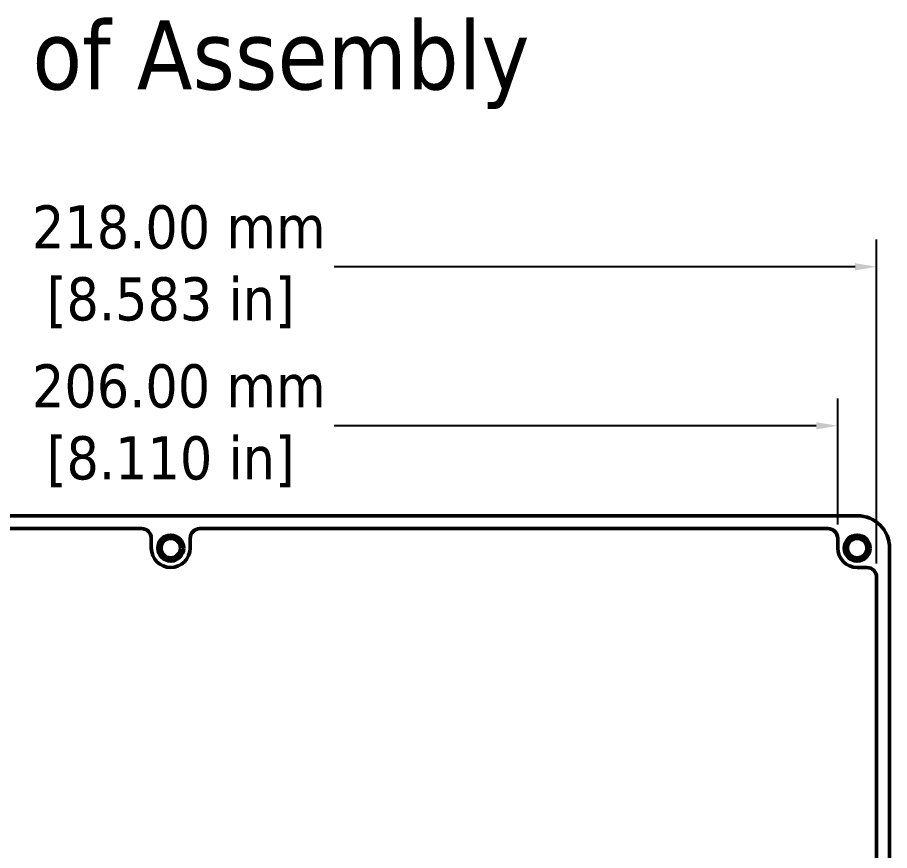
# Model space of a CAD drawing. Header units: millimetres. Extents: x 3 to 1148, y 20 to 725.
# Drawn here: x 555.8 to 690.5, y 354.6 to 483.3 of the extents above; entities that cross this region are included whole.
import ezdxf

# ---------------------------------------------------------------- set-up
doc = ezdxf.new("R2010")
doc.units = ezdxf.units.MM
doc.header["$LTSCALE"] = 1.333333
for name, color, linetype, lineweight in [('Dimension (ANSI)', 7, 'Continuous', 25), ('Symbol (ANSI)', 7, 'Continuous', 25), ('Visible (ANSI)', 7, 'Continuous', 50)]:
    doc.layers.add(name, color=color, linetype=linetype, lineweight=lineweight)
doc.styles.add('Label Text (ANSI)', font='TAHOMA.TTF')
doc.styles.add('Note Text (ANSI)', font='TAHOMA.TTF')
doc.dimstyles.new('Default - mm (ANSI)', dxfattribs={"dimscale": 1.333333, "dimtxt": 5, "dimasz": 2.5, "dimexe": 3.175, "dimexo": 1.6002, "dimgap": 0.8, "dimtad": 0, "dimtih": 1, "dimtoh": 1, "dimrnd": 1e-08, "dimzin": 0, "dimdsep": 46, "dimtxsty": 'Note Text (ANSI)', "dimcen": 0.09, "dimdle": 10, "dimclrd": 256, "dimclre": 256, "dimclrt": 256, "dimadec": 1, "dimazin": 0, "dimtfac": 0.6096, "dimtofl": 0, "dimtmove": 0, "dimatfit": 3, "dimfxl": 0, "dimtolj": 1, "dimtzin": 0, "dimlwd": -1, "dimlwe": -1, "dimarcsym": 0})

# ---------------------------------------------------------------- blocks, each defined once
blk = doc.blocks.new('*D15')
at = {"layer": 'Defpoints', "color": 0}
for p in [(682.49, 420.19), (476.49, 402.8), (682.49, 402.8)]:
    blk.add_point(p, dxfattribs=at)
at = {"layer": 'Dimension (ANSI)'}
for p, q in [((476.49, 404.93), (476.49, 424.42)), ((682.49, 404.93), (682.49, 424.42)), ((479.83, 420.19), (554.24, 420.19)), ((679.16, 420.19), (604.74, 420.19))]:
    blk.add_line(p, q, dxfattribs=at)
for points in [[(479.83, 420.74), (479.83, 419.63), (476.49, 420.19)], [(679.16, 420.74), (679.16, 419.63), (682.49, 420.19)]]:
    blk.add_solid(points, dxfattribs=at)
at = {"layer": 'Dimension (ANSI)', "insert": (579.49, 420.19), "char_height": 6.6667, "attachment_point": 5, "style": 'Note Text (ANSI)'}
blk.add_mtext('\\A1; 206.00 mm\\P[8.110 in]', dxfattribs=at)
blk = doc.blocks.new('*D16')
at = {"layer": 'Defpoints', "color": 0}
for p in [(470.49, 444.75), (470.49, 396.8), (688.49, 396.8)]:
    blk.add_point(p, dxfattribs=at)
at = {"layer": 'Dimension (ANSI)'}
for p, q in [((470.49, 398.93), (470.49, 448.98)), ((688.49, 398.93), (688.49, 448.98)), ((473.83, 444.75), (554.24, 444.75)), ((685.16, 444.75), (604.74, 444.75))]:
    blk.add_line(p, q, dxfattribs=at)
for points in [[(473.83, 445.3), (473.83, 444.19), (470.49, 444.75)], [(685.16, 445.3), (685.16, 444.19), (688.49, 444.75)]]:
    blk.add_solid(points, dxfattribs=at)
at = {"layer": 'Dimension (ANSI)', "insert": (579.49, 444.75), "char_height": 6.6667, "attachment_point": 5, "style": 'Note Text (ANSI)'}
blk.add_mtext('\\A1; 218.00 mm\\P[8.583 in]', dxfattribs=at)

msp = doc.modelspace()

# ---------------------------------------------------------------- linework, layer by layer
at = {"layer": 'Visible (ANSI)'}
for p, q in [((473.49, 406.299), (685.494, 406.299)), ((574.992, 404.299), (477.991, 404.299)), ((680.992, 404.299), (583.991, 404.299)), ((576.492, 401.299), (576.492, 402.8)), ((582.492, 402.8), (582.492, 401.299)), ((682.492, 401.298), (682.492, 402.8)), ((690.492, 401.301), (690.492, 265.298)), ((686.992, 398.299), (685.491, 398.299)), ((688.492, 269.799), (688.492, 396.8))]:
    msp.add_line(p, q, dxfattribs=at)
for centre, radius in [((579.492, 401.299), 2), ((579.492, 401.299), 1.5), ((685.492, 401.299), 2), ((685.492, 401.299), 1.5)]:
    msp.add_circle(centre, radius, dxfattribs=at)
msp.add_arc((579.492, 401.299), 3, 180, 0, dxfattribs=at)
for centre, major_axis, start_param, end_param in [((685.49, 401.298), (3.538, 3.538), 5.4981298, 7.0682409), ((574.991, 402.799), (-1.061, -1.061), 2.3565371, 3.9266482), ((583.992, 402.799), (1.061, -1.061), 2.3565371, 3.9266482), ((680.991, 402.799), (-1.061, -1.061), 2.3565371, 3.9266482), ((685.493, 401.3), (2.123, 2.123), 2.3565371, 3.9266482), ((686.991, 396.799), (-1.061, -1.061), 2.3565371, 3.9266482)]:
    msp.add_ellipse(centre, major_axis=major_axis, ratio=0.999315, start_param=start_param, end_param=end_param, dxfattribs=at)

# ---------------------------------------------------------------- texts
at = {"layer": 'Symbol (ANSI)', "insert": (496.069, 469.107), "char_height": 10.66667, "attachment_point": 7, "line_spacing_factor": 3.04922, "style": 'Label Text (ANSI)'}
msp.add_mtext('End View of Assembly', dxfattribs=at)

# ---------------------------------------------------------------- dimensions: what is measured, and where the dimension line sits
at = {"layer": 'Dimension (ANSI)'}
dim = msp.add_linear_dim(base=(470.492, 444.749), p1=(688.492, 396.8), p2=(470.492, 396.8), text=' <> mm\\X[8.583 in]', dimstyle='Default - mm (ANSI)', override={"dimtih": 0, "dimtoh": 0, "dimdec": 2, "dimpost": '', "dimtp": 0, "dimtm": 0, "dimtdec": 2, "dimatfit": 1}, dxfattribs=at)
dim.commit()
dim.dimension.update_dxf_attribs({"geometry": '*D16', "text_midpoint": (579.492, 444.749), "dimtype": 160})
dim = msp.add_linear_dim(base=(682.492, 420.189), p1=(476.492, 402.8), p2=(682.492, 402.8), angle=180, text=' <> mm\\X[8.110 in]', dimstyle='Default - mm (ANSI)', override={"dimtih": 0, "dimtoh": 0, "dimdec": 2, "dimpost": '', "dimtp": 0, "dimtm": 0, "dimtdec": 2, "dimatfit": 1}, dxfattribs=at)
dim.commit()
dim.dimension.update_dxf_attribs({"geometry": '*D15', "text_midpoint": (579.492, 420.189), "dimtype": 160})

doc.saveas('drawing.dxf')
